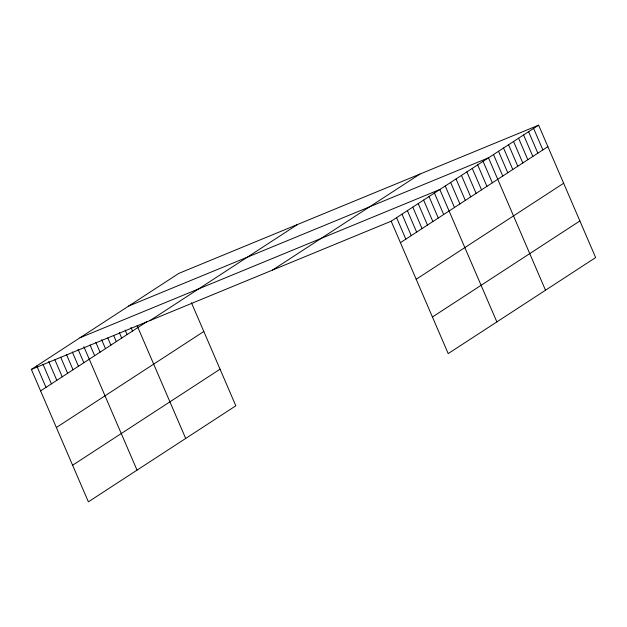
<?xml version="1.0" encoding="UTF-8"?>
<svg xmlns="http://www.w3.org/2000/svg" width="627" height="627" viewBox="0 0 627 627"><rect width="100%" height="100%" fill="white"/><g stroke="black" fill="none" stroke-linecap="round" stroke-linejoin="round"><path stroke-width="0.94" d="M191.431 302.723L235.823 405.802L88.368 501.827L31.35 369.428L178.805 273.403L538.632 125.173L595.65 257.572L448.195 353.597L391.177 221.198L538.632 125.173M40.598 390.903L147.227 321.463M150.096 320.515L297.551 224.49M272.431 270.119L419.886 174.087M56.359 427.512L203.814 331.479M400.426 242.673L547.88 146.647M72.607 465.226L220.061 369.193M416.187 279.281L563.642 183.249M432.434 316.996L579.889 220.963M128.668 306.054L488.496 157.824L545.514 290.223M80.013 337.741L439.833 189.511L496.858 321.91M31.35 369.428L391.177 221.198M533.616 128.441L542.864 149.908M528.6 131.701L537.848 153.176M523.592 134.97L532.84 156.444M518.576 138.23L527.824 159.705M513.56 141.498L522.808 162.973M508.552 144.766L517.8 166.233M503.536 148.027L512.784 169.502M498.52 151.295L507.768 172.77M493.512 154.555L502.76 176.03M483.088 161.343L492.336 182.818M477.68 164.862L486.928 186.337M472.28 168.389L481.528 189.856M466.872 171.908L476.12 193.382M461.464 175.427L470.712 196.902M456.056 178.946L465.305 200.421M450.648 182.473L459.897 203.94M445.241 185.992L454.489 207.466M434.433 193.03L443.681 214.505M429.025 196.557L438.273 218.024M423.617 200.076L432.865 221.55M418.209 203.595L427.457 225.069M412.801 207.114L422.049 228.589M407.393 210.641L416.642 232.108M401.993 214.16L411.241 235.634M396.585 217.679L405.834 239.153M137.148 325.734L185.686 438.445M130.972 327.466L132.509 331.048M125.181 330.092L127.101 334.567M119.389 332.718L121.701 338.086M113.597 335.343L116.293 341.613M107.805 337.969L110.885 345.132M101.621 339.701L105.477 348.651M95.829 342.334L100.069 352.17M90.037 344.96L94.661 355.697M83.861 346.692L137.031 470.14M78.069 349.317L83.853 362.735M72.277 351.943L78.446 366.254M66.486 354.568L73.038 369.781M60.694 357.194L67.63 373.3M54.902 359.82L62.222 376.819M48.726 361.552L56.814 380.338M42.934 364.177L51.414 383.865M36.758 365.909L46.006 387.384"/></g></svg>
